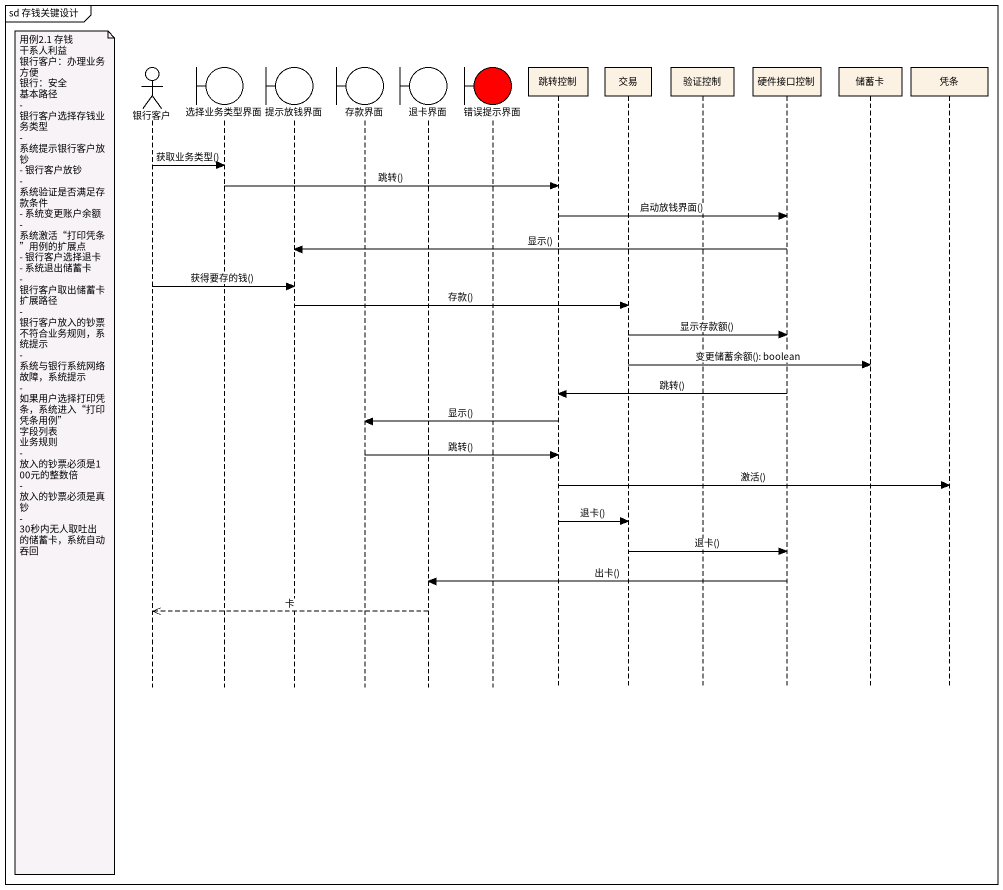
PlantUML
@startuml
mainframe sd 存钱关键设计
hide footbox
actor 银行客户
boundary 选择业务类型界面
boundary 提示放钱界面
boundary 存款界面
boundary 退卡界面
boundary 错误提示界面 #FF0000
participant 跳转控制
participant 交易
participant 验证控制
participant 硬件接口控制
participant 储蓄卡
participant 凭条

银行客户 -> 选择业务类型界面 : 获取业务类型()
选择业务类型界面 -> 跳转控制 : 跳转()
跳转控制 -> 硬件接口控制 : 启动放钱界面()
硬件接口控制 -> 提示放钱界面 : 显示()
银行客户 -> 提示放钱界面 : 获得要存的钱()
提示放钱界面 -> 交易 : 存款()
交易 -> 硬件接口控制 : 显示存款额()
交易 -> 储蓄卡 : 变更储蓄余额(): boolean
硬件接口控制 -> 跳转控制 : 跳转()
跳转控制 -> 存款界面 : 显示()
note left of 银行客户
  用例2.1 存钱
  干系人利益
  银行客户：办理业务方便
  银行：安全
  基本路径
  - 银行客户选择存钱业务类型
  - 系统提示银行客户放钞
  - 银行客户放钞
  - 系统验证是否满足存款条件
  - 系统变更账户余额
  - 系统激活“打印凭条”用例的扩展点
  - 银行客户选择退卡
  - 系统退出储蓄卡
  - 银行客户取出储蓄卡
  扩展路径
  - 银行客户放入的钞票不符合业务规则，系统提示
  - 系统与银行系统网络故障，系统提示
  - 如果用户选择打印凭条，系统进入“打印凭条用例”
  字段列表
  业务规则
  - 放入的钞票必须是100元的整数倍
  - 放入的钞票必须是真钞
  - 30秒内无人取吐出的储蓄卡，系统自动吞回
end note
存款界面 -> 跳转控制 : 跳转()
跳转控制 -> 凭条 : 激活()
跳转控制 -> 交易 : 退卡()
交易 -> 硬件接口控制 : 退卡()
硬件接口控制 -> 退卡界面 : 出卡()
退卡界面 -->> 银行客户 : 卡
@enduml
